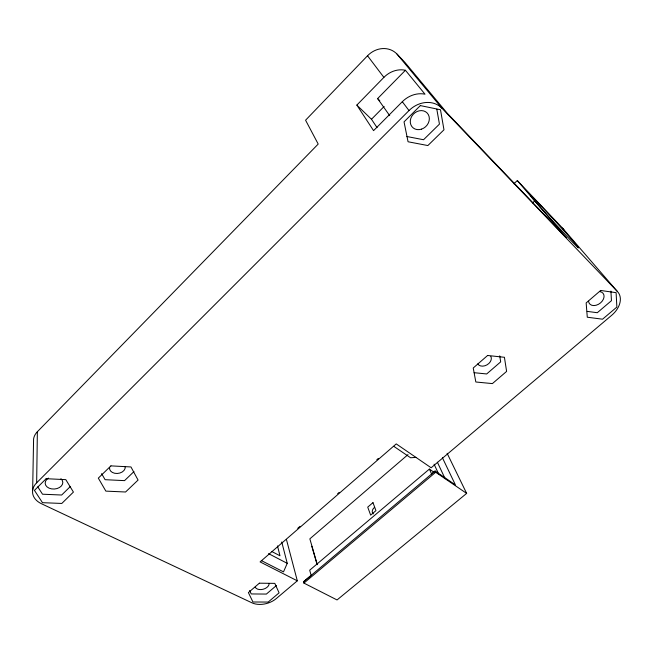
<?xml version="1.0" encoding="UTF-8"?>
<svg xmlns="http://www.w3.org/2000/svg" width="653" height="653" viewBox="0 0 653 653"><rect width="100%" height="100%" fill="white"/><g stroke="black" fill="none" stroke-linecap="round" stroke-linejoin="round"><path stroke-width="0.98" d="M286.422 539.427L297.311 580.819L276.146 598.687A17.598 11.272 -15.2 0 1 251.96 602.833L41.425 503.716A21.427 15.035 -4.1 0 1 36.658 482.804L37.36 431.731L318.199 144.068L305.571 120.209L367.533 55.766A22.129 19.688 -51.2 0 1 397.008 54.085L404.925 62.41L447.183 113.181L566.265 237.619L517.307 180.563L513.854 183.771M32.65 490.297L33.589 439.004A20.137 14.733 -2.7 0 1 37.36 431.731M281.745 541.974L287.238 563.335L283.508 571.873L261.355 560.584M356.832 105.092L383.891 77.38A23.198 20.333 -48.1 0 1 405.423 70.271L425.005 94.195A24.414 21.002 -45.3 0 0 402.313 101.713L373.565 130.641L356.832 105.092L371.484 119.262L377.059 127.629M389.694 115.63L377.614 98.579L405.423 70.271M371.484 119.262L384.135 106.455M36.658 482.804L409.007 110.561A24.863 21.231 -44.4 0 1 441.983 108.276L617.436 291.54A20.716 14.497 -36.2 0 1 611.755 315.244L431.143 467.785L396.24 443.909L260.09 561.915L297.311 580.819M70.304 486.55L61.668 495.023L42.527 494.215L37.76 486.844M133.971 471.58L124.543 480.632L105.092 479.686L101.615 473.637M532.611 202.895L534.774 200.92M297.719 528.334L300.021 526.334M337.65 493.709L339.185 492.378M376.814 459.745L378.348 458.414M408.011 454.602L309.849 538.839L317.17 564.176M276.399 585.545L266.383 594.067L251.25 593.944L249.593 590.532M434.106 472.323L429.38 469.099L309.693 570.2L311.138 575.383L303.572 581.774L303.923 583.096L337.046 599.952L466.642 493.399L447.117 453.288M303.572 581.774L435.11 471.033L455.41 484.901L442.399 457.704M303.923 583.096L435.682 472.266L466.642 493.399M416.002 457.369L410.59 457.761L393.783 446.334M474.143 372.7L486.681 373.957L500.68 361.868L499.725 355.852M587.194 311.383L597.299 312.714L611.453 300.682L610.914 291.107M406.876 136.518L423.544 139.734L439.445 124.127L436.808 109.206M268.538 553.638L287.238 563.335M271.95 551.589L279.974 555.776L277.501 545.924M377.614 98.579L379.785 100.733M517.307 180.563L562.543 228.117L617.436 291.54M397.008 54.085L441.983 108.276M367.533 55.766L383.891 77.38M402.313 101.713L409.007 110.561M437.379 462.218L445.158 478.78M434.09 464.193L438.759 474.249M435.682 472.266L435.11 471.033L431.6 473.972L429.38 469.099M311.808 546.267L317.138 564.698M562.543 228.117A18.717 14.048 -38.5 0 1 564.584 231.186M60.933 478.698A8.84 6.244 -3.9 0 1 59.464 487.513A8.84 6.244 -3.9 0 1 47.073 486.918A8.84 6.244 -3.9 0 1 48.485 478.094M599.813 291.597A8.546 6.024 -36.4 0 1 600.58 302.853A8.546 6.024 -36.4 0 1 588.573 301.237M269.142 583.529A7.273 4.693 -15.1 0 1 263.11 589.267A7.273 4.693 -15.1 0 1 255.184 587.104M125.205 466.683A7.893 5.706 -6.9 0 1 117.23 473.474A7.893 5.706 -6.9 0 1 109.598 467.352M490.811 356.375A7.518 5.477 -29.9 0 1 487.024 364.847A7.518 5.477 -29.9 0 1 477.776 363.884M373.271 513.895A7.012 4.726 -20.8 0 1 374.463 507.405M46.151 478.706L34.446 490.379L42.469 502.679L61.798 503.447L73.422 492.076L65.806 479.645L46.151 478.706M420.352 105.59L404.036 121.866L408.06 141.766L427.862 145.554L443.975 129.8L440.489 109.753L420.352 105.59M110.92 465.875L98.325 478.127L105.859 491.121L125.564 492.003L138.069 480.069L130.959 466.952L110.92 465.875M487.62 355.477L473.237 367.998L475.825 381.997L492.395 383.597L506.614 371.41L504.418 357.289L487.62 355.477M259.363 583.186L248.385 592.597L252.948 601.993L268.195 602.066L279.084 592.851L274.815 583.374L259.363 583.186M600.67 290.471L586.157 302.919L587.284 317.219L602.539 319.203L616.865 307.081L616.114 292.666L600.67 290.471M372.977 502.655L367.721 507.12L370.651 515.119L375.957 510.63L372.977 502.655M540.284 207.213A35.654 0.873 47.5 0 0 578.403 247.846A35.654 0.873 47.5 0 0 544.618 209.711A35.654 0.873 47.5 0 0 540.284 207.213M421.471 129.163A10.244 8.783 -44.9 0 0 427.119 112.961A10.244 8.783 -44.9 0 0 410.843 118.275A10.244 8.783 -44.9 0 0 421.471 129.163"/></g></svg>
